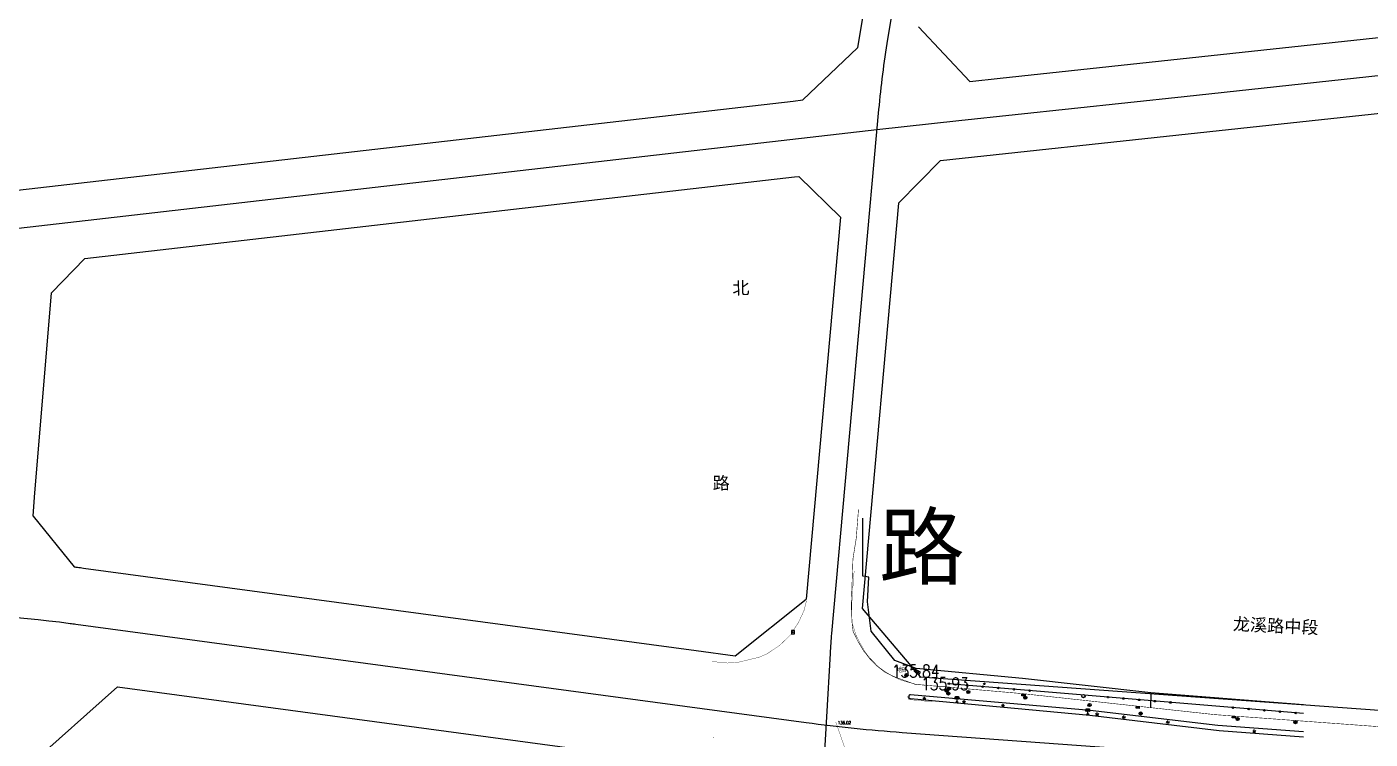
# Model space of a CAD drawing. Extents: x 529262 to 576451, y 2694391 to 2717535.
# Drawn here: x 565463.3 to 565890.9, y 2710154.8 to 2710381.3 of the extents above; entities that cross this region are included whole.
import ezdxf
from ezdxf.enums import TextEntityAlignment as Align
from ezdxf.xclip import XClip

# ---------------------------------------------------------------- set-up
doc = ezdxf.new("R2010")
doc.units = 0
doc.header["$XCLIPFRAME"] = 0
doc.layers.add('ASSIST', color=7, linetype='Continuous', plot=False)
for name, color, linetype in [('DLDW', 8, 'Continuous'), ('DLSS', 4, 'Continuous'), ('GCD', 8, 'Continuous'), ('GXYZ', 8, 'Continuous'), ('JMD', 8, 'Continuous'), ('KZD', 8, 'Continuous'), ('PP-COM', 7, 'Continuous'), ('RD-中线', 40, 'Continuous'), ('RD-红线', 7, 'Continuous'), ('RD-路名', 7, 'Continuous'), ('ZBTZ', 8, 'Continuous'), ('污水管径标注_W10-', 202, 'Continuous'), ('路名', 7, 'Continuous')]:
    doc.layers.add(name, color=color, linetype=linetype)
doc.styles.add('HZ', font='rs.shx', dxfattribs={"width": 0.8, "bigfont": 'hztxt.shx'})
doc.styles.add('宋体', font='', dxfattribs={"width": 0.75})
doc.styles.add('黑体', font='simhei.ttf')
doc.styles.get('宋体').set_extended_font_data('SimSun')
doc.linetypes.add('1161', pattern='A,0,[149,AAA.SHX,S=0.15,R=0,X=0,Y=0],-1.6', length=1.6)

# ---------------------------------------------------------------- blocks, each defined once
blk = doc.blocks.new('A$C19FD0107')
at = {"layer": 'RD-中线', "color": 8, "linetype": 'Continuous', "flags": 128}
for points in [[(-5107.95, 16504.07), (-5219.45, 16202.02, 0.04717), (-5233.93, 16147.44), (-5260.68, 15986.84, 0.018836), (-5263.55, 15964.43), (-5278.55, 15797.76, 0.007917), (-5279.02, 15791.45), (-5281.36, 15751.13, 0.020425), (-5281.64, 15734.8), (-5276.77, 15528.25), (-5282.01, 15387.42), (-5280.48, 15295.55, 0.000055), (-5280.48, 15295.44), (-5280.16, 15276.46)], [(-6335.34, 15847.56, -0.022733), (-6280.83, 15846.02), (-5863.74, 15815.18, 0.013451), (-5702.53, 15807.61), (-5575.3, 15805.07, -0.027271), (-5520.95, 15801.01, -0.00117), (-5519.09, 15800.76), (-5286.59, 15769.48, 0.015336), (-5256.09, 15766.32), (-4915.64, 15741.63)], [(-4490.73, 14139.44, 0), (-4490.29, 14139.42)], [(-3818.25, 14086.17, 0), (-3817.74, 14086.17)]]:
    blk.add_lwpolyline(points, format="xyb", dxfattribs=at)
at = {"layer": 'RD-中线', "color": 8}
for points in [[(-5264.12, 15958.11), (-5237.99, 15960.91), (-5166.31, 15968.63), (-5036.02, 15982.69), (-4967.66, 15990.02), (-4926.24, 15994.49), (-4880.21, 15999.78), (-4813.32, 16008.24, -0.008295), (-4796.83, 16010.05), (-4682.28, 16020.7, -0.014059), (-4673.86, 16021.24), (-4650.96, 16022.07)], [(-5819, 15908.17), (-5793.21, 15904.27, 0.064158), (-5754.88, 15903.44), (-5549.42, 15925.37), (-5264.12, 15958.11)]]:
    blk.add_lwpolyline(points, format="xyb", dxfattribs=at)
at = {"layer": 'RD-红线', "color": 8, "linetype": 'Continuous', "flags": 128}
for points in [[(-5242.32, 16151.82), (-5242.78, 16149.08), (-5270.27, 15984.06)], [(-5257.2, 15934.64), (-5268.8, 15805.69)], [(-5275.67, 15930.18), (-5286.6, 15808.71)], [(-5532.75, 15835.11), (-5532.25, 15841.11), (-5526.86, 15906.16)], [(-5505.82, 15780.81), (-5315.47, 15755.2)]]:
    blk.add_lwpolyline(points, dxfattribs=at)
at = {"layer": 'RD-红线', "color": 8}
for points in [[(-5234.51, 15973.36), (-5224.86, 15974.4), (-5167.59, 15980.56), (-5037.31, 15994.62), (-4968.94, 16001.95), (-4927.57, 16006.42), (-4888.7, 16010.88)], [(-5243.86, 15948.21), (-5165.02, 15956.7), (-5034.74, 15970.76), (-4966.39, 15978.09), (-4924.91, 15982.56), (-4878.77, 15987.87), (-4864.97, 15989.61)], [(-5516.27, 15917.09), (-5290.37, 15943.02), (-5288.99, 15943.18)], [(-5532.75, 15835.11), (-5519.7, 15818.99)]]:
    blk.add_lwpolyline(points, dxfattribs=at)
at = {"layer": 'RD-红线', "color": 8, "linetype": 'Continuous'}
for points in [[(-5250.91, 15990.74), (-5234.51, 15973.36, 0.496422)], [(-5287.72, 15967.48), (-5270.27, 15984.06, 0.334568)], [(-5243.86, 15948.21), (-5257.2, 15934.64, 0.357624)], [(-5275.67, 15930.18), (-5288.99, 15943.18, 0.475313)], [(-5516.27, 15917.09), (-5526.86, 15906.16, 0.35765)], [(-5309.19, 15790.68), (-5286.6, 15808.71, 0.427162)], [(-5268.8, 15805.69), (-5250.33, 15783.95, 0.4193)]]:
    blk.add_lwpolyline(points, format="xyb", dxfattribs=at)
at = {"layer": 'RD-红线', "color": 8}
for points in [[(-5792.16, 15916.49), (-5786.88, 15915.53, 0.055827), (-5756.16, 15915.37), (-5550.74, 15937.29), (-5290.79, 15967.13), (-5287.72, 15967.48)], [(-5505.82, 15780.81), (-5534.15, 15755.61, 0.459095)]]:
    blk.add_lwpolyline(points, format="xyb", dxfattribs=at)
at = {"layer": 'RD-红线', "color": 8, "linetype": 'Continuous', "flags": 128}
blk.add_lwpolyline([(-5519.7, 15818.99, -0.000519), (-5518.63, 15818.86, -0.00117), (-5516.69, 15818.6), (-5321.67, 15792.36), (-5309.19, 15790.68)], format="xyb", dxfattribs=at)
at = {"layer": 'RD-红线', "color": 8, "flags": 128}
blk.add_lwpolyline([(-5250.33, 15783.95), (-4657.05, 15740.92)], dxfattribs=at)
blk = doc.blocks.new('GC200')
at = {"linetype": 'Continuous', "const_width": 0.2, "flags": 128}
blk.add_lwpolyline([(-0.1, 0, 1), (0.1, 0, 1)], format="xyb", close=True, dxfattribs=at)
blk = doc.blocks.new('gc261')
blk.add_lwpolyline([(-1, -1), (1, -1), (1, 1), (-1, 1)], close=True)
blk.add_point((0, 0))

msp = doc.modelspace()

# ---------------------------------------------------------------- linework, layer by layer
at = {"layer": 'ASSIST', "color": 8, "linetype": 'Continuous', "flags": 128}
msp.add_lwpolyline([(565869.669, 2710162.888), (565756.786, 2710172.388)], dxfattribs=at)
msp.add_lwpolyline([(565869.669, 2710162.888), (565756.786, 2710172.388)], dxfattribs=at)
at = {"layer": 'DLDW', "color": 8}
for p, q in [((565758.895, 2710168.01, 140.396), (565758.895, 2710168.31, 140.396)), ((565758.895, 2710168.31, 140.396), (565759.895, 2710168.31, 140.396)), ((565759.395, 2710166.81, 140.396), (565759.395, 2710168.31, 140.396)), ((565759.895, 2710168.31, 140.396), (565759.895, 2710168.01, 140.396)), ((565800.537, 2710164.092, 138.576), (565800.537, 2710164.392, 138.576)), ((565800.537, 2710164.392, 138.576), (565801.537, 2710164.392, 138.576)), ((565801.037, 2710162.892, 138.576), (565801.037, 2710164.392, 138.576)), ((565801.537, 2710164.392, 138.576), (565801.537, 2710164.092, 138.576))]:
    msp.add_line(p, q, dxfattribs=at)
for centre in [(565758.895, 2710167.76, 140.396), (565759.895, 2710167.76, 140.396), (565759.395, 2710166.56, 140.396), (565800.537, 2710163.842, 138.576), (565801.537, 2710163.842, 138.576), (565801.037, 2710162.642, 138.576)]:
    msp.add_circle(centre, 0.25, dxfattribs=at)
at = {"layer": 'DLSS', "linetype": 'Continuous', "flags": 128}
for points, const_width, elevation in [([(565728.036, 2710227.994), (565727.308, 2710218.639), (565726.265, 2710212.137), (565725.715, 2710197.24), (565725.992, 2710191.696), (565726.324, 2710188.979), (565727.845, 2710185.88), (565729.677, 2710182.823), (565731.623, 2710180.344), (565733.475, 2710178.401), (565736.429, 2710176.071), (565739.76, 2710174.484), (565746.029, 2710172.225), (565779.953, 2710169.274), (565781.952, 2710169.069), (565841.374, 2710162.581), (565985.457, 2710152.021), (565985.745, 2710157.864)], 0.175, 135.402), ([(565726.643, 2710208.283), (565725.973, 2710199.442), (565725.904, 2710195.518), (565725.875, 2710193.453), (565726.073, 2710191.463), (565727.336, 2710187.634), (565728.549, 2710185.278), (565729.995, 2710182.749), (565731.682, 2710180.546), (565734.47, 2710177.726), (565736.283, 2710176.407), (565738.881, 2710174.789), (565741.562, 2710173.534), (565745.623, 2710172.381), (565748.992, 2710171.914), (565757.013, 2710171.409)], 0.1, 24.55), ([(565751.109, 2710168.381), (565744.305, 2710168.816), (565743.75, 2710168.409), (565743.738, 2710168.114), (565744.119, 2710167.374), (565744.669, 2710167.31), (565751.232, 2710166.694)], 0.1, 24.55)]:
    msp.add_lwpolyline(points, dxfattribs=dict(at, const_width=const_width, elevation=elevation))
at = {"layer": 'DLSS', "linetype": 'Continuous', "const_width": 0.1, "flags": 128}
for points in [[(565726.643, 2710208.283), (565725.973, 2710199.442), (565725.904, 2710195.518), (565725.875, 2710193.453), (565726.073, 2710191.463), (565727.336, 2710187.634), (565728.549, 2710185.278), (565729.995, 2710182.749), (565731.682, 2710180.546), (565734.47, 2710177.726), (565736.283, 2710176.407), (565738.881, 2710174.789), (565741.562, 2710173.534), (565745.623, 2710172.381), (565748.992, 2710171.914)], [(565706.898, 2710188.731), (565708.094, 2710190.675), (565708.992, 2710191.999), (565710.677, 2710195.681), (565711.41, 2710198.508)], [(565681.344, 2710179.481), (565686.277, 2710178.988), (565689.413, 2710179.148), (565696.289, 2710180.81), (565698.926, 2710181.914), (565702.895, 2710184.57), (565706.742, 2710188.27)], [(565751.109, 2710168.381), (565744.305, 2710168.816), (565743.75, 2710168.409), (565743.738, 2710168.114), (565744.119, 2710167.374), (565744.669, 2710167.31), (565751.232, 2710166.694)]]:
    msp.add_lwpolyline(points, dxfattribs=at)
at = {"layer": 'GXYZ', "color": 8}
for p, q in [((565746.65, 2710176.767), (565746.459, 2710176.355)), ((565746.459, 2710176.355), (565746.841, 2710176.178)), ((565746.65, 2710175.767), (565746.841, 2710176.178)), ((565743.331, 2710175.176, 136.111), (565742.898, 2710174.926, 136.111)), ((565743.331, 2710175.176, 136.111), (565743.331, 2710175.676, 136.111)), ((565743.331, 2710175.176, 136.111), (565743.764, 2710174.926, 136.111)), ((565755.562, 2710170.225, 135.827), (565756.562, 2710170.225, 135.827)), ((565756.062, 2710169.725, 135.827), (565756.062, 2710170.725, 135.827)), ((565756.148, 2710169.289, 135.915), (565757.148, 2710169.289, 135.915)), ((565756.306, 2710170.646, -271.549), (565756.334, 2710171.145, -271.549)), ((565757.304, 2710170.589, -271.549), (565756.306, 2710170.646, -271.549)), ((565756.334, 2710171.145, -271.549), (565757.332, 2710171.088, -271.549)), ((565756.669, 2710171.126, -271.549), (565756.64, 2710170.627, -271.549)), ((565756.648, 2710168.789, 135.915), (565756.648, 2710169.789, 135.915)), ((565756.998, 2710171.108, -271.549), (565756.97, 2710170.608, -271.549)), ((565757.332, 2710171.088, -271.549), (565757.304, 2710170.589, -271.549)), ((565762.468, 2710169.799, 135.801), (565763.468, 2710169.799, 135.801)), ((565762.968, 2710169.299, 135.801), (565762.968, 2710170.299, 135.801)), ((565780.035, 2710168.586, -135.701), (565780.064, 2710169.085, -135.701)), ((565781.034, 2710168.529, -135.701), (565780.035, 2710168.586, -135.701)), ((565780.064, 2710169.085, -135.701), (565781.062, 2710169.028, -135.701)), ((565780.398, 2710169.066, -135.701), (565780.37, 2710168.567, -135.701)), ((565780.621, 2710167.988, 135.794), (565781.621, 2710167.988, 135.794)), ((565780.728, 2710169.047, -135.701), (565780.699, 2710168.548, -135.701)), ((565781.062, 2710169.028, -135.701), (565781.034, 2710168.529, -135.701)), ((565781.121, 2710167.488, 135.794), (565781.121, 2710168.488, 135.794)), ((565799.635, 2710167.966, 135.971), (565799.826, 2710168.377, 135.971)), ((565801.083, 2710165.619, 135.794), (565802.083, 2710165.619, 135.794)), ((565801.583, 2710165.119, 135.794), (565801.583, 2710166.119, 135.794)), ((565816.376, 2710164.589), (565816.404, 2710165.088)), ((565817.374, 2710164.532), (565816.376, 2710164.589)), ((565816.404, 2710165.088), (565817.403, 2710165.031)), ((565816.739, 2710165.069), (565816.71, 2710164.57)), ((565817.068, 2710165.05), (565817.04, 2710164.551)), ((565817.403, 2710165.031), (565817.374, 2710164.532)), ((565817.879, 2710162.438, 135.693), (565817.879, 2710163.438, 135.693)), ((565817.379, 2710162.938, 135.693), (565818.379, 2710162.938, 135.693)), ((565846.93, 2710161.508), (565846.959, 2710162.007)), ((565847.929, 2710161.451), (565846.93, 2710161.508)), ((565846.959, 2710162.007), (565847.957, 2710161.95)), ((565847.293, 2710161.988), (565847.265, 2710161.489)), ((565847.623, 2710161.969), (565847.594, 2710161.47)), ((565847.957, 2710161.95), (565847.929, 2710161.451)), ((565848.22, 2710161.21, 135.632), (565849.22, 2710161.21, 135.632)), ((565848.72, 2710160.71, 135.632), (565848.72, 2710161.71, 135.632)), ((565866.621, 2710160.168, 135.607), (565867.621, 2710160.168, 135.607)), ((565867.121, 2710159.668, 135.607), (565867.121, 2710160.668, 135.607))]:
    msp.add_line(p, q, dxfattribs=at)
at = {"layer": 'GXYZ', "color": 8, "linetype": 'Continuous', "elevation": 136.194, "flags": 128}
msp.add_lwpolyline([(565745.644, 2710176.403), (565747.323, 2710175.452), (565747.732, 2710176.094), (565745.99, 2710177.076)], close=True, dxfattribs=at)
at = {"layer": 'GXYZ', "color": 8}
for centre in [(565746.65, 2710176.267), (565743.331, 2710175.176, 136.111), (565756.062, 2710170.225, 135.827), (565756.648, 2710169.289, 135.915), (565762.968, 2710169.799, 135.801), (565781.121, 2710167.988, 135.794), (565799.635, 2710168.466, 135.971), (565801.583, 2710165.619, 135.794), (565817.879, 2710162.938, 135.693), (565848.72, 2710161.21, 135.632), (565867.121, 2710160.168, 135.607)]:
    msp.add_circle(centre, 0.5, dxfattribs=at)
at = {"layer": 'GXYZ', "color": 8, "linetype": 'Continuous'}
msp.add_circle((565768.072, 2710172.366, 136.05), 0.25, dxfattribs=at)
at = {"layer": 'ZBTZ'}
for p, q in [((565748.513, 2710167.917), (565749.013, 2710167.417)), ((565748.613, 2710167.417), (565749.413, 2710167.417)), ((565749.013, 2710167.417), (565749.013, 2710168.217)), ((565749.013, 2710167.417), (565749.513, 2710167.917)), ((565761.127, 2710166.909, 135.463), (565761.627, 2710166.409, 135.463)), ((565761.227, 2710166.409, 135.463), (565762.027, 2710166.409, 135.463)), ((565761.627, 2710166.409, 135.463), (565761.627, 2710167.209, 135.463)), ((565761.627, 2710166.409, 135.463), (565762.127, 2710166.909, 135.463)), ((565773.545, 2710165.645), (565774.045, 2710165.145)), ((565773.645, 2710165.145), (565774.445, 2710165.145)), ((565774.045, 2710165.145), (565774.045, 2710165.945)), ((565774.045, 2710165.145), (565774.545, 2710165.645)), ((565804.013, 2710162.417), (565804.013, 2710163.217)), ((565803.513, 2710162.917), (565804.013, 2710162.417)), ((565803.613, 2710162.417), (565804.413, 2710162.417)), ((565804.013, 2710162.417), (565804.513, 2710162.917)), ((565812.015, 2710162.028), (565812.515, 2710161.528)), ((565812.115, 2710161.528), (565812.915, 2710161.528)), ((565812.515, 2710161.528), (565812.515, 2710162.328)), ((565812.515, 2710161.528), (565813.015, 2710162.028)), ((565826.013, 2710160.417), (565826.513, 2710159.917)), ((565826.113, 2710159.917), (565826.913, 2710159.917)), ((565826.513, 2710159.917), (565826.513, 2710160.717)), ((565826.513, 2710159.917), (565827.013, 2710160.417)), ((565853.512, 2710157.513), (565854.012, 2710157.013)), ((565853.612, 2710157.013), (565854.412, 2710157.013)), ((565854.012, 2710157.013), (565854.012, 2710157.813)), ((565854.012, 2710157.013), (565854.512, 2710157.513))]:
    msp.add_line(p, q, dxfattribs=at)
at = {"layer": 'ZBTZ', "linetype": '1161', "flags": 128}
for points, elevation in [([(565869.669, 2710165.66), (565821.084, 2710169.541), (565780.204, 2710174.095), (565746.427, 2710177.257), (565739.615, 2710179.804), (565732.106, 2710189.122), (565730.85, 2710198.452), (565731.338, 2710206.329), (565729.433, 2710206.625), (565729.405, 2710225.085)], 135.606), ([(565821.084, 2710169.541), (565820.963, 2710164.753)], 136.027)]:
    msp.add_lwpolyline(points, dxfattribs=dict(at, elevation=elevation))
at = {"layer": 'ZBTZ', "linetype": 'Continuous', "elevation": 135.463, "flags": 128}
msp.add_lwpolyline([(565869.669, 2710157.107), (565842.391, 2710159.082), (565801.769, 2710163.883), (565744.61, 2710168.91), (565744.353, 2710168.9), (565744.166, 2710168.808), (565744.013, 2710168.445), (565744.03, 2710168.142), (565744.085, 2710167.945), (565744.187, 2710167.794), (565744.391, 2710167.702), (565744.626, 2710167.671), (565801.698, 2710162.435), (565842.824, 2710157.486), (565869.669, 2710155.532)], dxfattribs=at)
at = {"layer": 'ZBTZ', "linetype": 'Continuous'}
for centre in [(565756.786, 2710172.388), (565762.58, 2710171.9), (565767.563, 2710171.481), (565772.545, 2710171.062), (565777.528, 2710170.642), (565782.51, 2710170.223), (565807.422, 2710168.127), (565812.405, 2710167.707), (565817.387, 2710167.288), (565822.369, 2710166.869), (565827.352, 2710166.449), (565847.281, 2710164.772), (565852.264, 2710164.353), (565857.246, 2710163.933), (565862.229, 2710163.514), (565867.211, 2710163.095)]:
    msp.add_circle(centre, 0.25, dxfattribs=at)
at = {"layer": '污水管径标注_W10-', "color": 0, "const_width": 0.1}
msp.add_lwpolyline([(565720.917, 2710159.925), (565725.654, 2710146.191), (565728.478, 2710141.505), (565734.827, 2710130.971), (565740.007, 2710125.272), (565753.417, 2710110.518), (565747.315, 2710104.971), (565746.238, 2710092.855), (565743.827, 2710085.338), (565742.478, 2710073.595), (565742.036, 2710067.846), (565742.593, 2710054.105), (565743.538, 2710030.791), (565749.827, 2710019.197), (565749.976, 2710015.235), (565750.732, 2709995.249), (565751.157, 2709983.993), (565750.888, 2709975.262), (565750.712, 2709969.523), (565750.805, 2709955.265), (565750.877, 2709944.031)], dxfattribs=at)

# ---------------------------------------------------------------- block references
at = {"layer": 'GCD', "linetype": 'Continuous', "xscale": 0.5, "yscale": 0.5, "zscale": 0.5}
for p in [(565711.41, 2710198.508, 111.059), (565710.677, 2710195.681, 111.097), (565725.875, 2710193.453, 111.167), (565725.904, 2710195.518, 111.154), (565706.898, 2710188.731, 111.171), (565707.153, 2710188.793, 111.217), (565708.094, 2710190.675, 111.123), (565708.992, 2710191.999, 111.122), (565726.073, 2710191.463, 111.185), (565702.895, 2710184.57, 111.253), (565727.336, 2710187.634, 111.215), (565728.549, 2710185.278, 111.246), (565696.289, 2710180.81, 111.354), (565698.926, 2710181.914, 111.286), (565729.995, 2710182.749, 111.263), (565731.682, 2710180.546, 111.255), (565734.47, 2710177.726, 111.231), (565736.283, 2710176.407, 111.291), (565738.881, 2710174.789, 111.307), (565741.562, 2710173.534, 111.349), (565745.623, 2710172.381, 111.384), (565748.992, 2710171.914, 111.332), (565743.738, 2710168.114, 111.435), (565743.75, 2710168.409, 111.437), (565744.119, 2710167.374, 111.427), (565744.305, 2710168.816, 111.376), (565744.669, 2710167.31, 111.45), (565747.701, 2710168.613, 111.382), (565751.232, 2710166.694, 111.425), (565681.904, 2710155.262, 111.614)]:
    msp.add_blockref('GC200', p, dxfattribs=at)
at = {"layer": 'GCD', "linetype": 'Continuous'}
ref = msp.add_blockref('GC200', (565736.283, 2710176.407, 135.841), dxfattribs=dict(at, xscale=0.5, yscale=0.5, zscale=0.5))
ref.add_attrib('height', '135.84', dxfattribs={"linetype": 'Continuous', "height": 4, "style": 'HZ', "width": 0.8}).set_placement((565738.683, 2710176.407, 135.841), align=Align.MIDDLE_LEFT)
ref = msp.add_blockref('GC200', (565745.623, 2710172.381, 135.934), dxfattribs=dict(at, xscale=0.5, yscale=0.5, zscale=0.5))
ref.add_attrib('height', '135.93', dxfattribs={"linetype": 'Continuous', "height": 4, "style": 'HZ', "width": 0.8}).set_placement((565748.023, 2710172.381, 135.934), align=Align.MIDDLE_LEFT)
ref = msp.add_blockref('GC200', (565720.832, 2710159.999, 136.02), dxfattribs=dict(at, xscale=0.5, yscale=0.5, zscale=0.5))
ref.add_attrib('height', '136.02', dxfattribs={"linetype": 'Continuous', "height": 1, "style": 'HZ', "width": 0.8}).set_placement((565721.432, 2710159.999, 136.02), align=Align.MIDDLE_LEFT)
at = {"layer": 'KZD', "linetype": 'Continuous', "xscale": 0.5, "yscale": 0.5}
msp.add_blockref('gc261', (565707.153, 2710188.793, 111.217), dxfattribs=at)
at = {"layer": 'PP-COM'}
ref = msp.add_blockref('A$C19FD0107', (570997.993, 2694390.603), dxfattribs=at)
XClip(ref).set_block_clipping_path([(-9366.4383134884, 14428.6043910822), (-3328.4480743363, 17452.7484863754)])

# ---------------------------------------------------------------- texts
at = {"layer": 'JMD', "linetype": 'Continuous', "style": 'HZ', "width": 0.8}
msp.add_text('地砖', height=1.5, rotation=0.00008, dxfattribs=at).set_placement((565741.875, 2710176.92), align=Align.MIDDLE)
at = {"layer": 'RD-路名', "color": 7, "style": '黑体'}
for s, rotation, p in [('北', 1.30936, (565690.591, 2710298.347)), ('路', 1.30936, (565684.318, 2710236.32)), (' 龙溪路中段', 357.40034, (565859.496, 2710190.989))]:
    msp.add_text(s, height=4, rotation=rotation, dxfattribs=at).set_placement(p, align=Align.MIDDLE)
at = {"layer": '路名', "color": 7, "linetype": 'Continuous', "style": '宋体'}
msp.add_text('路', height=20, dxfattribs=at).set_placement((565748.181, 2710216.407, -139.414), align=Align.MIDDLE)

doc.saveas('drawing.dxf')
